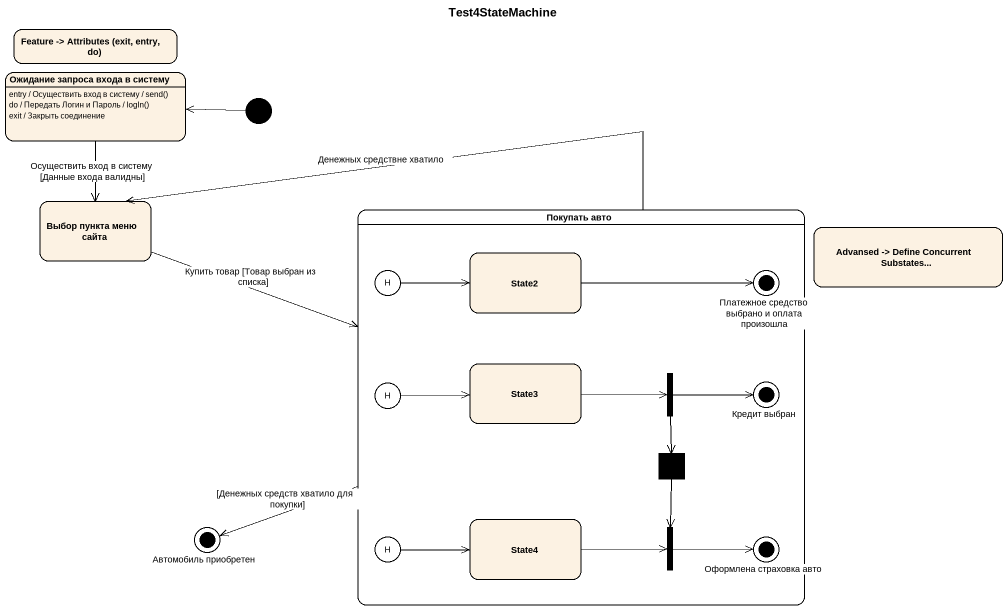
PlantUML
@startuml
title Test4StateMachine
hide empty description
state "Feature -> Attributes (exit, entry, do)" as Feature_Attributes_exit
state "Ожидание запроса входа в систему" as Ожидание_запроса_входа_в
Ожидание_запроса_входа_в : entry / Осуществить вход в систему / send()
Ожидание_запроса_входа_в : do / Передать Логин и Пароль / logIn()
Ожидание_запроса_входа_в : exit / Закрыть соединение
state "Выбор пункта меню сайта" as Выбор_пункта_меню_сайта
state "Покупать авто" as Покупать_авто {
  state history1 <<history>>
  state State2
  state "Платежное средство выбрано и оплата произошла" as Платежное_средство_выбрано <<end>>
  state history2 <<history>>
  state State3
  state fork1 <<fork>>
  state "Кредит выбран" as Кредит_выбран <<end>>
  state fork2 <<fork>>
  state history3 <<history>>
  state State4
  state fork3 <<join>>
  state "Оформлена страховка авто" as Оформлена_страховка_авто <<end>>
}
state "Advansed -> Define Concurrent Substates..." as Advansed_Define_Concurrent
state "Автомобиль приобретен" as Автомобиль_приобретен <<end>>
[*] -left-> Ожидание_запроса_входа_в
Ожидание_запроса_входа_в --> Выбор_пункта_меню_сайта : Осуществить вход в систему [Данные входа валидны]
Выбор_пункта_меню_сайта -right-> Покупать_авто : Купить товар [Товар выбран из списка]
Покупать_авто -left-> Выбор_пункта_меню_сайта : Денежных средствне хватило
Покупать_авто -left-> Автомобиль_приобретен : [Денежных средств хватило для покупки]
history1 -right-> State2
State2 -right-> Платежное_средство_выбрано
history2 -right-> State3
State3 -right-> fork1
fork1 -right-> Кредит_выбран
fork1 --> fork2
fork2 --> fork3
history3 -right-> State4
State4 -right-> fork3
fork3 -right-> Оформлена_страховка_авто
@enduml
